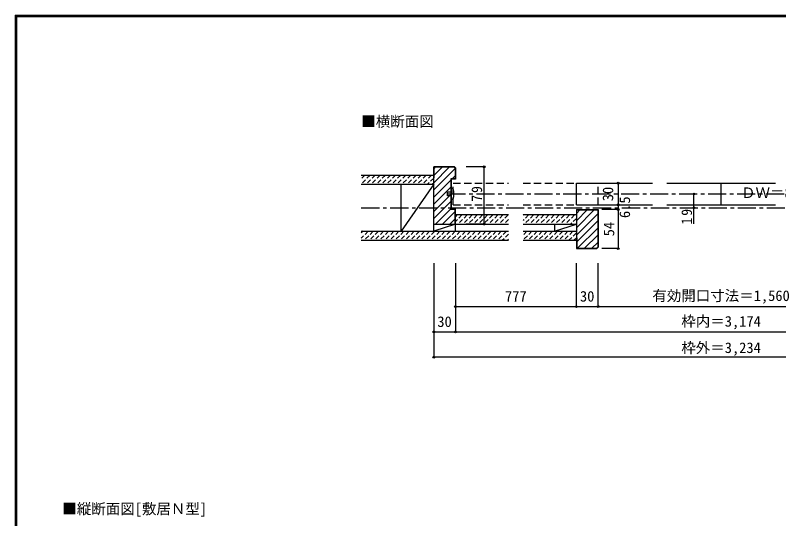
# Model space of a CAD drawing. Units: millimetres at full size, sheet at 1:5; details may follow other scales. Extents: x -973 to 977, y -718 to 696.
# Drawn here: x -973 to 81, y 0 to 696 of the extents above; entities that cross this region are included whole.
import ezdxf
from ezdxf.enums import TextEntityAlignment as Align

# ---------------------------------------------------------------- set-up
doc = ezdxf.new("R2010")
doc.units = ezdxf.units.MM
doc.header["$LTSCALE"] = 5
doc.header["$PDMODE"] = 32
doc.header["$PDSIZE"] = 2.5
for name, pattern in [('CHAIN1', [8, 5, -1, 1, -1]), ('DASHED1', [1.8, 1.2, -0.6]), ('DASHED2', [3, 2, -1])]:
    doc.linetypes.add(name, pattern=pattern)
for name, color, linetype in [('0-1_通り芯', 4, 'CHAIN1'), ('0-2_柱', 3, 'Continuous'), ('0-3_仕上げ', 2, 'Continuous'), ('0-4_枠', 3, 'Continuous'), ('0-6_扉', 6, 'Continuous'), ('0-7_金物', 7, 'Continuous'), ('0-A_文字', 7, 'Continuous'), ('0-B_寸法', 7, 'Continuous'), ('0-C_ハッチ', 4, 'DASHED1'), ('F-1_枠', 6, 'Continuous')]:
    doc.layers.add(name, color=color, linetype=linetype)
doc.styles.add('ＭＳ ゴシック', font='')
doc.styles.get('ＭＳ ゴシック').set_extended_font_data('MS Gothic')

msp = doc.modelspace()

# ---------------------------------------------------------------- linework, layer by layer
at = {"layer": '0-1_通り芯'}
for p, q in [((-376.347, 449), (379.653, 449)), ((-495.347, 430), (498.653, 430))]:
    msp.add_line(p, q, dxfattribs=at)
at = {"layer": '0-2_柱'}
for p, q in [((-440.347, 397.5), (-440.347, 462.5)), ((-395.347, 397.5), (-395.347, 462.5)), ((-365.347, 397.5), (-365.347, 407.5)), ((-228.347, 407.5), (-228.347, 397.5))]:
    msp.add_line(p, q, dxfattribs=at)
at = {"layer": '0-2_柱', "color": 7}
for p, q in [((-395.347, 462.5), (-440.347, 397.5)), ((-365.347, 407.5), (-395.347, 397.5)), ((-228.347, 397.5), (-198.347, 407.5))]:
    msp.add_line(p, q, dxfattribs=at)
at = {"layer": '0-3_仕上げ'}
for p, q in [((-495.347, 475), (-395.347, 475)), ((-495.347, 462.5), (-395.347, 462.5)), ((-291.847, 420), (-365.347, 420)), ((-198.347, 420), (-271.847, 420)), ((-365.347, 407.5), (-291.847, 407.5)), ((-271.847, 407.5), (-198.347, 407.5)), ((-495.347, 397.5), (-291.847, 397.5)), ((-271.847, 397.5), (-198.347, 397.5)), ((-495.347, 385), (-291.847, 385)), ((-271.847, 385), (-198.347, 385))]:
    msp.add_line(p, q, dxfattribs=at)
at = {"layer": '0-4_枠'}
for p, q in [((-366.761, 486.5), (-395.347, 486.5)), ((-395.347, 407.5), (-395.347, 486.5)), ((-394.847, 471.5), (-394.847, 486)), ((-366.968, 486), (-394.847, 486)), ((-365.847, 484.879), (-366.968, 486)), ((-366.761, 486.5), (-365.347, 485.086)), ((-365.847, 484.879), (-365.847, 470)), ((-394.847, 471.5), (-395.347, 471.5)), ((-365.847, 470), (-371.847, 470)), ((-371.847, 470), (-371.847, 428)), ((-371.347, 469.5), (-371.347, 428.5)), ((-371.847, 428), (-365.847, 428)), ((-371.347, 428.5), (-365.347, 428.5)), ((-365.847, 407.5), (-365.847, 428)), ((-365.347, 407.5), (-365.347, 428.5)), ((-198.347, 427.5), (-168.347, 427.5)), ((-198.347, 427.5), (-198.347, 373.5)), ((-197.847, 412.5), (-197.847, 427)), ((-197.847, 427), (-168.847, 427)), ((-168.847, 427), (-168.847, 375.621)), ((-168.347, 427.5), (-168.347, 375.414)), ((-197.847, 412.5), (-198.347, 412.5)), ((-395.347, 407.5), (-365.347, 407.5)), ((-197.847, 388.5), (-198.347, 388.5)), ((-197.847, 388.5), (-197.847, 374)), ((-198.347, 373.5), (-170.261, 373.5)), ((-197.847, 374), (-170.468, 374)), ((-170.468, 374), (-168.847, 375.621)), ((-170.261, 373.5), (-168.347, 375.414))]:
    msp.add_line(p, q, dxfattribs=at)
msp.add_lwpolyline([(-365.347, 485.086), (-365.347, 469.5), (-371.347, 469.5)], dxfattribs=at)
at = {"layer": '0-6_扉', "color": 2, "linetype": 'DASHED2'}
for p, q in [((-368.347, 434), (-368.347, 464)), ((-368.347, 464), (-291.847, 464)), ((-271.847, 464), (-198.347, 464)), ((-168.347, 434), (-168.347, 464)), ((-368.347, 434), (-291.847, 434)), ((-271.847, 434), (-198.347, 434))]:
    msp.add_line(p, q, dxfattribs=at)
at = {"layer": '0-6_扉'}
for p, q in [((-198.347, 434), (-198.347, 464)), ((-198.347, 464), (-93.347, 464)), ((-73.347, 464), (76.653, 464)), ((1.653, 434), (1.653, 464)), ((-198.347, 434), (-93.347, 434)), ((-73.347, 434), (76.653, 434))]:
    msp.add_line(p, q, dxfattribs=at)
at = {"layer": '0-7_金物'}
for p, q in [((-368.347, 456.5), (-371.347, 456.5)), ((-371.347, 451.5), (-376.347, 451.5))]:
    msp.add_line(p, q, dxfattribs=at)
for points in [[(-368.347, 441.5), (-371.347, 441.5), (-371.347, 456.5)], [(-371.347, 446.5), (-376.347, 446.5), (-376.347, 451.5)]]:
    msp.add_lwpolyline(points, dxfattribs=at)
msp.add_arc((-398.798, 449), 31.361, 346.16371, 13.83632, dxfattribs=at)
at = {"layer": '0-B_寸法', "color": 4}
for p, q in [((-325.751, 486.5), (-350.347, 486.5)), ((-325.751, 407.5), (-325.751, 486.5)), ((-162.689, 464), (-140.509, 464)), ((-140.509, 464), (-140.509, 373.5)), ((-35.847, 408), (-35.847, 449)), ((-163.283, 434), (-140.509, 434)), ((-140.509, 427.5), (-163.283, 427.5)), ((-325.751, 407.5), (-350.347, 407.5)), ((-140.509, 373.5), (-163.283, 373.5)), ((-395.347, 353.5), (-395.347, 223.5)), ((-365.347, 353.5), (-365.347, 258.5)), ((-198.347, 293.5), (-198.347, 353.5)), ((-168.347, 293.5), (-168.347, 353.5)), ((-365.347, 293.5), (368.653, 293.5)), ((-395.347, 258.5), (398.653, 258.5))]:
    msp.add_line(p, q, dxfattribs=at)
msp.add_lwpolyline([(398.653, 353.5), (398.653, 223.5), (-395.347, 223.5)], dxfattribs=at)
at = {"layer": '0-B_寸法'}
for p in [(-325.751, 486.5), (-140.509, 464), (-35.847, 449), (-140.509, 434), (-140.509, 427.5), (-35.847, 430), (-325.751, 407.5), (-140.509, 373.5), (-365.347, 293.5), (-198.347, 293.5), (-168.347, 293.5), (-395.347, 258.5), (-365.347, 258.5), (-395.347, 223.5)]:
    msp.add_point(p, dxfattribs=at)
at = {"layer": '0-C_ハッチ', "linetype": 'Continuous'}
for p, q in [((-373.82, 486), (-395.347, 464.473)), ((-393.619, 486), (-394.847, 484.772)), ((-383.72, 486), (-394.847, 474.873)), ((-365.847, 484.074), (-395.347, 454.574)), ((-371.847, 468.174), (-395.347, 444.674)), ((-365.847, 474.174), (-370.021, 470)), ((-371.847, 458.275), (-395.347, 434.775)), ((-371.847, 448.375), (-395.347, 424.875)), ((-371.847, 438.476), (-395.347, 414.976)), ((-371.847, 428.576), (-392.923, 407.5)), ((-365.847, 424.677), (-383.024, 407.5)), ((-173.542, 427), (-198.347, 402.194)), ((-193.341, 427), (-197.847, 422.493)), ((-183.441, 427), (-197.847, 412.594)), ((-365.847, 414.777), (-373.124, 407.5)), ((-168.847, 421.795), (-198.347, 392.295)), ((-168.847, 411.895), (-197.847, 382.895)), ((-168.847, 401.996), (-196.843, 374)), ((-168.847, 392.097), (-186.944, 374)), ((-168.847, 382.197), (-177.044, 374))]:
    msp.add_line(p, q, dxfattribs=at)
at = {"layer": '0-C_ハッチ'}
for p, q in [((-490.404, 475), (-495.347, 470.057)), ((-483.333, 475), (-495.347, 462.986)), ((-476.261, 475), (-488.761, 462.5)), ((-469.19, 475), (-481.69, 462.5)), ((-462.119, 475), (-474.619, 462.5)), ((-455.048, 475), (-467.548, 462.5)), ((-447.977, 475), (-460.477, 462.5)), ((-440.906, 475), (-453.406, 462.5)), ((-433.835, 475), (-446.335, 462.5)), ((-426.764, 475), (-439.264, 462.5)), ((-419.693, 475), (-432.193, 462.5)), ((-412.622, 475), (-425.122, 462.5)), ((-405.551, 475), (-418.051, 462.5)), ((-398.48, 475), (-410.98, 462.5)), ((-395.347, 471.062), (-403.909, 462.5)), ((-395.347, 463.991), (-396.838, 462.5)), ((-363.409, 420), (-365.347, 418.062)), ((-356.338, 420), (-365.347, 410.991)), ((-349.267, 420), (-361.767, 407.5)), ((-342.195, 420), (-354.696, 407.5)), ((-335.124, 420), (-347.624, 407.5)), ((-328.053, 420), (-340.553, 407.5)), ((-320.982, 420), (-333.482, 407.5)), ((-313.911, 420), (-326.411, 407.5)), ((-306.84, 420), (-319.34, 407.5)), ((-299.769, 420), (-312.269, 407.5)), ((-292.698, 420), (-305.198, 407.5)), ((-291.847, 413.78), (-298.127, 407.5)), ((-271.485, 420), (-271.847, 419.638)), ((-264.414, 420), (-271.847, 412.567)), ((-257.343, 420), (-269.843, 407.5)), ((-250.272, 420), (-262.772, 407.5)), ((-243.201, 420), (-255.701, 407.5)), ((-236.129, 420), (-248.63, 407.5)), ((-229.058, 420), (-241.558, 407.5)), ((-221.987, 420), (-234.487, 407.5)), ((-214.916, 420), (-227.416, 407.5)), ((-207.845, 420), (-220.345, 407.5)), ((-200.774, 420), (-213.274, 407.5)), ((-198.347, 415.356), (-206.203, 407.5)), ((-198.347, 408.285), (-199.132, 407.5)), ((-492.975, 397.5), (-495.347, 395.128)), ((-485.904, 397.5), (-495.347, 388.057)), ((-478.833, 397.5), (-491.333, 385)), ((-471.761, 397.5), (-484.261, 385)), ((-464.69, 397.5), (-477.19, 385)), ((-457.619, 397.5), (-470.119, 385)), ((-450.548, 397.5), (-463.048, 385)), ((-443.477, 397.5), (-455.977, 385)), ((-436.406, 397.5), (-448.906, 385)), ((-429.335, 397.5), (-441.835, 385)), ((-422.264, 397.5), (-434.764, 385)), ((-415.193, 397.5), (-427.693, 385)), ((-408.122, 397.5), (-420.622, 385)), ((-401.051, 397.5), (-413.551, 385)), ((-393.98, 397.5), (-406.48, 385)), ((-386.909, 397.5), (-399.409, 385)), ((-379.838, 397.5), (-392.338, 385)), ((-372.767, 397.5), (-385.267, 385)), ((-365.695, 397.5), (-378.195, 385)), ((-358.624, 397.5), (-371.124, 385)), ((-351.553, 397.5), (-364.053, 385)), ((-344.482, 397.5), (-356.982, 385)), ((-337.411, 397.5), (-349.911, 385)), ((-330.34, 397.5), (-342.84, 385)), ((-323.269, 397.5), (-335.769, 385)), ((-316.198, 397.5), (-328.698, 385)), ((-309.127, 397.5), (-321.627, 385)), ((-302.056, 397.5), (-314.556, 385)), ((-294.985, 397.5), (-307.485, 385)), ((-291.847, 393.567), (-300.414, 385)), ((-266.701, 397.5), (-271.847, 392.353)), ((-259.629, 397.5), (-271.847, 385.282)), ((-252.558, 397.5), (-265.058, 385)), ((-245.487, 397.5), (-257.987, 385)), ((-238.416, 397.5), (-250.916, 385)), ((-231.345, 397.5), (-243.845, 385)), ((-224.274, 397.5), (-236.774, 385)), ((-217.203, 397.5), (-229.703, 385)), ((-210.132, 397.5), (-222.632, 385)), ((-203.061, 397.5), (-215.561, 385)), ((-198.347, 395.143), (-208.49, 385)), ((-291.847, 386.496), (-293.343, 385)), ((-198.347, 388.072), (-201.419, 385))]:
    msp.add_line(p, q, dxfattribs=at)
at = {"layer": 'F-1_枠'}
for p, q in [((-973.347, 695.833), (-973.347, -700.833)), ((-973.347, 695.833), (976.653, 695.833)), ((-973.347, 695), (976.653, 695)), ((-973.347, 694.167), (976.653, 694.167)), ((-972.514, 695.833), (-972.514, -700.833)), ((-971.68, 695.833), (-971.68, -700.833))]:
    msp.add_line(p, q, dxfattribs=at)

# ---------------------------------------------------------------- texts
at = {"layer": '0-A_文字', "style": 'ＭＳ ゴシック'}
for s, p in [('■横断面図', (-495.347, 537.5)), ('■縦断面図[敷居Ｎ型]', (-908.333, 2.5))]:
    msp.add_text(s, height=14.66, dxfattribs=at).set_placement(p, align=Align.BOTTOM_LEFT)
at = {"layer": '0-B_寸法', "style": 'ＭＳ ゴシック'}
for s, p in [('30', (-143.009, 439)), ('6.5', (-119.75, 415.75)), ('54', (-141.613, 390.5))]:
    msp.add_text(s, height=14.66, rotation=90, dxfattribs=at).set_placement(p, align=Align.BOTTOM_LEFT)
for s, p in [('ＤＷ＝810', (29.164, 439)), ('有効開口寸法＝1,560', (-93.347, 296.81)), ('777', (-296.847, 296)), ('30', (-193.347, 296)), ('30', (-390.347, 261)), ('枠内＝3,174', (-53.347, 261.411)), ('枠外＝3,234', (-53.347, 224.958))]:
    msp.add_text(s, height=14.66, dxfattribs=at).set_placement(p, align=Align.BOTTOM_LEFT)
at = {"layer": '0-B_寸法', "char_height": 14.66, "attachment_point": 7, "rotation": 90, "style": 'ＭＳ ゴシック'}
for s, insert in [('\\T1.27;\\W0.95;79', (-328.251, 438.375)), ('\\T1.27;\\W0.95;19', (-38.347, 406.875))]:
    msp.add_mtext(s, dxfattribs=dict(at, insert=insert))

doc.saveas('drawing.dxf')
